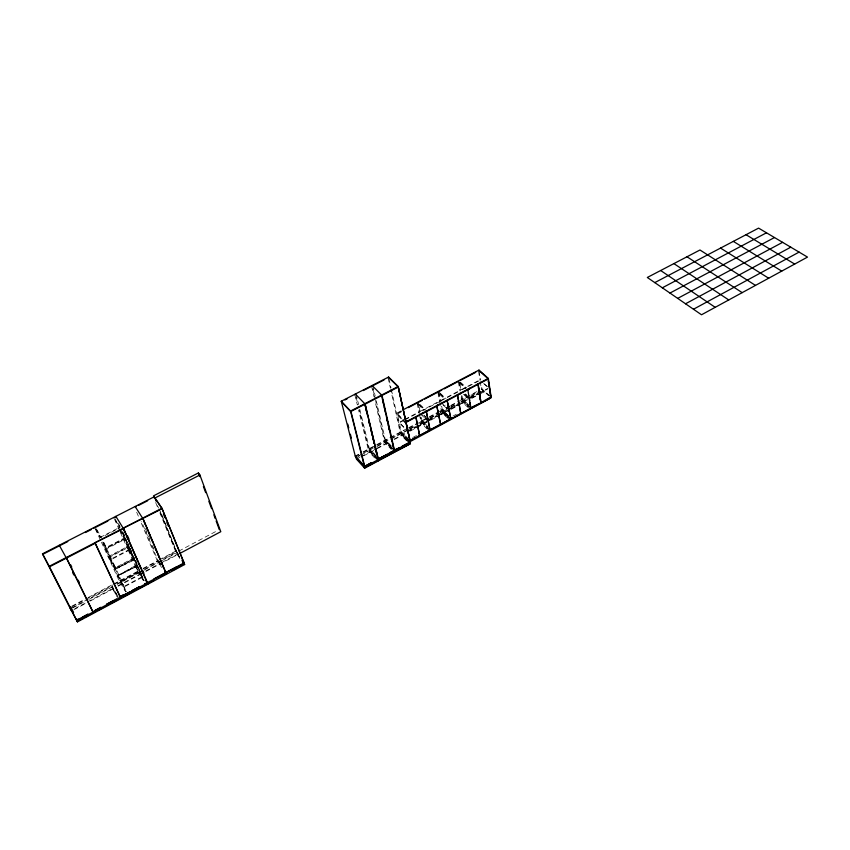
<?xml version="1.0" encoding="UTF-8"?>
<svg xmlns="http://www.w3.org/2000/svg" width="850" height="850" viewBox="0 0 850 850"><rect width="100%" height="100%" fill="white"/><g stroke="black" fill="none" stroke-linecap="round" stroke-linejoin="round"><path stroke-width="0.64" stroke-dasharray="4.25 3.19" d="M412.728 437.527L417.318 435.072M452.954 416.064L456.408 414.216M101.416 542.236L119.266 581.028L125.704 591.844L126.395 591.472L115.696 568.119L109.236 557.345L119.946 580.667L126.395 591.472M407.66 430.929L427.476 420.41L420.633 413.642M428.634 419.794L436.698 415.522M441.299 413.079L447.047 410.019M449.353 408.808L467.521 399.16M469.784 397.959L477.636 393.794M478.763 393.199L487.73 388.439M407.766 431.428L415.926 427.104M417.084 426.477L427.582 420.92M428.74 420.293L437.941 415.416M439.089 414.8L447.142 410.529M457.385 405.089L449.438 409.307L445.103 405.163M458.522 404.494L467.606 399.67M469.869 398.469L477.721 394.304M478.837 393.709L487.804 388.949M74.8 608.632L86.445 602.448M87.603 601.832L113.22 588.232M117.874 585.767L141.153 573.399L137.785 565.845M145.711 570.977L160.544 563.104M161.691 562.498L177.661 554.019L176.885 552.117L143.746 569.691M356.458 459.096L359.837 457.3M360.963 456.705L375.806 448.821M376.975 448.194L389.661 441.469M394.081 439.121L406.406 432.576M407.543 431.97L416.681 427.114M417.817 426.509L426.955 421.664M428.103 421.058L437.24 416.203M438.377 415.597L449.82 409.53M450.957 408.924L460.116 404.058M461.263 403.453L466.99 400.414M471.569 397.981L480.728 393.114M73.897 609.705L85.531 603.521M90.196 601.056L114.006 588.402M118.139 586.213L141.429 573.846L140.59 571.954L117.268 584.322M145.988 571.423L177.937 554.455L160.459 511.477M363.545 455.876L376.146 449.183M377.315 448.566L390.001 441.83M394.432 439.471L405.609 433.543M410.178 431.109L429.601 420.803M430.737 420.197L439.875 415.342M441.022 414.736L450.171 409.87M451.318 409.264L460.477 404.398M461.624 403.793L467.351 400.743M471.931 398.31L479.953 394.06M481.089 393.444L483.384 392.233L483.076 390.288L470.464 396.982M141.918 576.906L124.068 586.394L117.619 575.588L137.456 565.101M71.953 606.093L84.511 599.431M88.007 597.593L112.636 584.534M113.815 583.918L139.623 570.244L141.631 573.484M143.066 568.416L157.994 560.511L160.735 564.772M159.131 559.906L176.184 550.874L178.277 554.03M355.247 456.004L358.626 454.219M363.131 451.828L375.636 445.209M376.784 444.592L407.586 428.272M408.744 427.667L415.65 424.012M419.528 414.938L420.824 421.26L428.219 417.35M429.356 416.744L438.441 411.931M439.578 411.326L449.703 405.971M450.829 405.376L458.681 401.211M459.797 400.616L479.634 390.108M480.207 381.554L481.429 389.162L481.971 388.864L490.854 396.908M72.197 606.571L84.756 599.919M85.892 599.314L112.859 585.023M114.038 584.396L139.836 570.732M143.278 568.905L158.206 560.989L141.525 521.624M162.743 558.588L176.375 551.363L160.321 511.923M355.374 456.503L358.753 454.718M363.258 452.328L375.753 445.697M376.901 445.092L389.459 438.441M390.586 437.846L404.249 430.599M408.85 428.166L415.746 424.511M416.904 423.895L428.315 417.849M429.452 417.244L438.536 412.431M439.673 411.825L449.799 406.47M450.914 405.875L456.524 402.9M461.38 395.632L462.124 399.925L479.708 390.607M120.774 581.102L140.229 571.381L121.051 581.549M71.527 607.984L112.338 586.351M117.002 583.876L140.314 571.508M178.84 551.087L218.153 530.241M358.222 455.972L362.727 453.581M363.853 452.976L373.001 448.131M377.687 445.644L390.32 438.951M391.436 438.356L408.276 429.431M409.413 428.825L415.129 425.786M419.709 423.364L428.857 418.519M430.004 417.902L439.152 413.058M440.289 412.452L449.459 407.586M450.606 406.98L456.344 403.941M460.923 401.508L470.092 396.642M471.24 396.036L480.42 391.181M72.941 607.835L84.607 601.651M89.271 599.176L113.124 586.521M144.022 570.138L161.171 561.043M162.308 560.437L177.172 552.553M356.309 457.534L359.688 455.738M360.814 455.143L375.689 447.249M376.858 446.632L389.555 439.896M390.671 439.312L415.48 426.147M420.059 423.714L429.207 418.859M430.355 418.253L449.82 407.936M450.967 407.32L460.137 402.454M461.284 401.848L469.317 397.587M403.856 419.889L399.224 422.322L405.131 428.347M405.014 419.273L418.922 411.953M420.081 411.347L439.524 401.104M440.661 400.509L459.861 390.405M460.987 389.81L479.931 379.833M403.962 420.389L399.33 422.832L404.398 427.986M405.121 419.783L419.029 412.462M439.62 401.614L420.176 411.857L418.359 402.942M440.757 401.009L458.819 391.499M478.901 380.928L461.072 390.309L459.521 381.384M137.509 565.399L118.246 575.577L136.648 566.451M96.783 529.55L101.957 538.135L115.239 567.109L114.527 567.481L102.829 541.981M120.371 532.461L126.788 546.943L133.386 557.579L134.088 557.207L127.479 546.582L108.078 556.697L115.26 568.947L134.81 558.673L127.702 547.092L108.301 557.207M134.364 557.653L114.803 567.938L125.704 591.844M114.994 568.491L134.587 558.163M134.714 559.066L115.334 569.256L134.991 559.513L137.179 564.655L118.171 575.28M129.954 549.801L111.679 559.343L105.209 548.579L123.346 539.176M401.211 410.784L396.567 413.217L403.623 420.368M401.349 411.283L396.674 413.727L405.503 422.663M401.455 411.793L396.791 414.237L405.259 422.811M108.534 557.706L127.925 547.591M125.014 538.602L106.558 548.176L102.68 541.726M100.088 537.423L118.405 528.009L125.248 539.123L106.802 548.696L102.914 542.247M104.901 535.596L118.628 528.53M484.394 383.839L487.953 387.047M483.576 383.541L488.038 387.547M489.154 395.803L482.056 389.364L481.366 385.061M481.429 389.162L488.527 395.601M483.384 392.233L482.704 389.959M460.402 382.203L466.597 387.887M459.754 381.99L465.938 387.674M459.839 382.5L466.023 388.184M459.276 382.797L465.46 388.482M465.386 393.879L467.149 395.516M465.471 394.389L467.234 396.015M464.259 394.485L467.776 397.747M463.462 394.166L467.861 398.246M468.733 404.855L462.602 399.139L461.943 395.335M462.039 399.426L469.922 406.789M462.124 399.925L470.007 407.299M468.552 406.342L461.486 399.723L460.158 392.126M470.39 408.871L463.749 402.656L463.409 400.722M467.936 407.394L463.186 402.953L462.857 401.019M439.949 392.923L446.048 398.714M440.151 393.539L445.379 398.501M440.247 394.049L445.474 399.011M439.673 394.347L444.901 399.319M441.256 402.772L447.334 408.584M443.084 404.94L447.429 409.084M448.471 415.65L442.414 409.828L441.224 403.495M448.194 415.799L443.509 411.283L443.87 413.217L450.426 419.539M441.851 410.125L450.489 418.455M449.724 418.126L441.947 410.624L441.129 406.332M448.279 417.159L441.288 410.422L440.087 404.09M450.139 419.698L443.583 413.366L443.222 411.432M442.946 413.174L447.982 418.041M447.695 418.189L443.02 413.674L442.584 411.241M420.081 404.621L425.244 409.679M419.401 404.419L425.414 410.316M419.496 404.929L424.66 409.987M418.062 404.388L424.076 410.295M424.362 415.565L426.073 417.254M423.608 415.225L427.879 419.454M420.739 414.152L425.871 419.22M427.943 426.583L421.972 420.654L421.196 416.861M421.398 420.962L429.919 429.441M430.026 429.941L421.504 421.462L420.623 417.169M420.824 421.26L428.496 428.899M429.622 430.652L423.162 424.214L422.769 422.28M427.199 429.123L422.588 424.522L422.195 422.588M405.843 422.503L397.375 413.929L401.264 431.63L409.658 440.257M407.798 438.728L402.337 433.118L402.762 435.051L409.126 441.607M400.679 431.938L410.061 441.575M409.572 441.469L400.796 432.438L391.287 389.226M407.841 440.13L400.106 432.246L390.692 389.534M408.127 440.884L401.179 433.734L401.604 435.668L406.81 441.033M408.839 441.756L402.475 435.2L402.05 433.266M401.837 434.998L409.126 442.51M407.341 441.129L401.891 435.508L401.413 433.064M391.117 445.878L386.814 441.352L387.26 443.286M391.287 446.25L385.39 440.034L375.498 397.354M384.806 440.353L394.071 450.118M394.134 450.521L384.922 440.842L375.498 400.254M391.659 448.311L385.645 441.968L386.091 443.902L391.234 449.342M391.797 448.651L384.221 440.661L375.19 401.859M391.829 449.023L386.336 443.233L385.889 441.299M375.19 454.824L369.357 448.534L359.805 409.392M376.359 456.471L370.419 450.043L370.887 451.977M368.762 448.842L377.921 458.745M378.038 459.244L368.889 449.342L359.189 409.711M377.676 459.319L368.178 449.161L358.583 410.029M376.019 458.022L369.24 450.681L369.707 452.604L375.636 459.043M377.931 460.562L369.962 451.924L369.484 449.99M176.375 551.363L179.871 556.622M179.361 556.591L176.524 552.309L159.024 509.352M179.701 557.536L175.514 551.225L159.641 512.274M179.35 557.196L176.502 552.904L180.827 560.171M160.788 564.156L159.386 561.977L160.193 563.879M158.206 560.989L160.257 564.198M160.108 564.517L158.716 562.339L159.513 564.23M161.606 567.503L157.324 560.862L139.793 519.552M115.281 520.083L119.914 527.489M141.621 574.929L138.943 570.605L120.743 529.369M139.91 572.316L142.641 576.725M140.749 574.207L143.48 578.616M135.331 566.238L144.298 580.731M95.412 528.849L100.587 537.434M115.239 567.109L108.779 556.336L102.127 541.875M117.725 595.903L112.434 586.883L117.948 596.657M117.693 597.401L111.743 587.254L117.247 597.029M96.039 528.615L99.918 537.051M95.317 528.976L100.863 541.036M119.074 524.631L120.147 527.053M122.283 531.909L142.641 578.053M122.177 532.174L133.386 557.579M118.065 523.303L120.201 528.158M115.207 518.808L119.478 528.477M120.009 529.678L138.263 570.966M114.495 519.18L119.839 531.25M122.899 531.803L126.65 540.324M127.16 541.482L133.067 554.901M135.564 560.564L137.116 564.071M123.579 533.853L125.184 537.497M127.861 543.564L129.466 547.198M129.997 548.409L132.664 554.476M135.341 560.543L136.946 564.177M145.297 528.562L147.868 534.629M148.389 535.851L149.929 539.495M152.501 545.572L154.041 549.217M136.701 512.263L139.283 518.341M155.667 502.541L157.654 507.408M157.526 505.665L158.525 508.119M354.864 394.878L357.34 404.972M356.108 394.251L358.572 404.345M369.824 450.362L370.303 452.296M356.108 397.088L357.956 404.664M371.578 386.336L373.989 396.684M386.229 441.66L386.676 443.594M372.799 385.709L375.201 396.058M372.789 388.609L375.19 398.958M388.121 377.889L390.405 388.237M401.752 433.426L402.178 435.359M389.013 378.866L391.011 387.929M417.786 403.24L419.592 412.101M417.201 403.548L419.273 413.674M437.931 392.7L439.843 402.826M442.935 411.581L443.307 413.514M439.078 392.094L440.991 402.231M438.504 392.392L440.172 401.264M458.957 381.682L460.498 390.554M458.384 381.979L459.946 390.904M478.582 371.408L480.016 380.332M479.145 371.11L480.558 379.993M142.131 577.394L124.302 586.883L117.842 576.077L135.543 566.727L142.131 577.394M129.731 549.281L111.446 558.832L104.975 548.069L123.123 538.666L129.731 549.281M133.832 558.588L127.234 547.952L137.583 571.327L144.16 581.995L133.832 558.588"/><path stroke-width="1.27" d="M693.472 309.241L799.096 252.11M685.536 303.779L790.798 247.191M77.212 621.414L82.971 618.332M85.287 617.089L95.668 611.543M97.973 610.311L108.354 604.754M110.659 603.521L121.04 597.964M123.346 596.732L133.726 591.175M136.042 589.942L146.423 584.396M148.261 583.408L147.847 584.226L147.018 582.324M148.718 583.164L154.466 580.082M161.362 576.396L167.142 573.304M172.858 570.254L179.743 566.567M376.794 461.168L364.342 467.819L363.864 465.885L364.459 465.566M378.526 460.243L378.271 460.934L377.804 459M379.026 459.967L410.348 443.764L364.682 468.201L356.458 459.096L355.969 457.162M70.38 606.921L69.668 607.304L77.467 621.881L184.631 564.538L161.914 508.236L153.531 495.848L198.401 472.951L199.899 474.991L220.798 531.696L180.253 553.222M470.241 407.915L479.761 403.314M410.348 440.449L416.118 437.304M418.444 436.114L428.868 430.557M431.163 429.324L449.448 419.56M452.837 417.754L450.489 418.455M455.101 416.543L469.763 408.712M490.854 396.908L480.994 402.656L477.849 384.009M76.256 619.533L76.968 619.151M182.899 562.562L183.579 562.201L184.631 564.538M403.527 409.572L478.986 370.09L488.325 378.399L491.236 397.726L409.243 440.969M677.705 298.382L782.606 242.335M76.436 619.841L77.148 619.459M119.202 596.987L122.676 595.138M164.847 572.602L166.196 571.88M183.186 562.796L183.855 562.445L182.463 560.341M364.905 465.704L364.31 466.023L355.247 456.004L355.842 455.685M378.516 458.426L378.303 459.595L364.82 466.809L355.374 456.503L341.264 401.221L388.609 377.039L398.214 386.484L410.061 441.575M410.051 441.66L490.11 398.342M119.276 597.157L122.751 595.298M77.871 619.618L80.155 618.396M82.429 617.185L88.134 614.136L77.828 619.714M95.126 610.396L100.799 607.367M106.484 604.329L116.705 598.867M129.604 591.972L120.264 596.955L147.379 583.068L123.282 528.148M131.931 590.718L138.933 586.978M144.776 583.865L147.379 583.068M154.158 578.839L164.486 573.325M166.94 572.008L177.151 566.557M365.606 465.832L371.216 462.825L365.564 465.917M383.828 456.089L378.112 459.138L394.103 450.596M392.966 451.201L389.534 453.039L393.029 451.233M399.914 447.493L394.262 450.511L410.444 442.414L398.161 386.58L410.444 442.414M402.178 446.282L407.83 443.264M93.957 611.086L100.906 607.378M106.686 604.286L113.634 600.567M119.425 597.476L126.374 593.768M132.154 590.676L139.102 586.957M144.893 583.865L165.92 573.155L142.704 518.139M154.148 578.914L164.571 573.346M166.876 572.114L184.057 562.934M378.038 459.244L387.26 454.314M399.893 447.567L394.071 450.118M402.178 446.346L409.02 442.68M66.172 557.568L92.958 612.159L76.989 620.702L76.734 620.224M92.852 611.617L93.118 612.085L120.381 597.497L94.902 542.831M165.803 572.624L184.248 563.348L162.148 508.767L155.083 498.355M72.271 610.576L71.559 610.948L70.359 608.611M669.959 293.059L774.499 237.532M70.614 609.067L71.315 608.696M405.386 422.152L488.325 378.399M406.385 421.706L408.712 420.484M421.6 413.684L423.906 412.462M439.089 404.462L436.804 405.663L440.746 424.692L440.257 424.405M467.797 389.81L470.018 388.142M405.503 422.663L488.399 378.919M662.32 287.799L766.498 232.794M654.776 282.604L758.593 228.119L807.5 257.093L701.516 314.776L647.317 277.472L699.975 249.996L755.491 285.398M408.351 407.618L422.28 400.318M424.586 399.118L441.819 390.097M444.093 388.907L458.182 381.533M459.988 380.587L475.692 372.364M439.078 392.094L438.409 391.882M161.914 508.236L49.247 566.291L77.467 621.881M398.214 386.484L350.519 411.06L364.427 466.522M66.289 557.579L66.544 558.046L95.179 543.288M95.062 542.746L123.505 528.689L115.866 516.354L115.387 517.246M123.409 528.148L162.148 508.767M378.303 459.595L365.022 404.207L350.657 411.591L341.402 401.763L342.019 401.444M354.864 394.878L355.353 394.028L365.181 404.122L398.522 386.931M69.912 607.782L42.5 553.817L154.158 496.793L153.68 497.675M43.881 553.775L60.276 545.403M60.711 545.179L67.787 541.567M85.457 532.536L91.354 529.518M93.713 528.317L107.844 521.092M113.964 517.969L114.676 517.608M136.042 506.685L135.118 506.515L142.938 518.67M138.699 505.325L147.656 500.746M344.919 399.957L347.267 398.756M363.279 390.575L372.799 385.709M373.373 385.422L384.009 379.993M388.121 377.889L388.726 377.581L398.331 387.026M199.899 474.991L154.955 497.962L156.453 501.649M746.024 234.717L794.676 264.063M733.327 241.379L781.734 271.108M720.534 248.094L768.676 278.226M686.981 256.774L742.178 292.634M673.88 263.606L728.747 299.944M660.662 270.512L715.201 307.328M479.06 370.6L488.346 379.004M467.776 389.321L470.815 408.096M480.866 402.719L478.221 384.349M457.523 394.729L460.828 413.429M457.396 394.804L460.7 413.493M447.068 400.244L450.872 419.284M450.511 418.933L450.999 419.22L447.217 400.669M436.677 405.726L440.619 424.756M426.349 411.177L430.079 429.845M426.222 411.251L429.941 429.919M415.692 416.797L419.688 435.391M381.501 395.165L394.4 451.743M419.56 435.466L416.043 417.159M365.022 404.207L366.52 411.57M341.264 401.221L350.954 411.453L364.82 466.809M359.072 460.998L357.393 459.149L356.798 459.457L356.309 457.534M182.155 560.054L184.248 563.348M182.208 560.883L183.632 563.029M142.832 518.139L166.09 573.059M165.92 573.155L164.613 570.286M145.648 579.976L146.986 582.144M42.5 553.817L49.513 566.812L66.385 558.131L59.277 545.254L59.532 545.774M70.571 606.496L73.557 612.393M66.544 558.046L93.118 612.085M72.664 572.645L73.833 575.004M70.656 564.793L71.814 567.152M78.189 580.146L79.348 582.505M95.338 543.203L120.541 597.423M123.686 528.594L147.56 582.972M123.749 529.454L125.343 533.077M126.406 535.489L127.999 539.112M130.124 543.947L131.718 547.57M133.301 551.204L134.895 554.827M135.957 557.239L137.551 560.862M139.145 564.496L140.739 568.119M141.801 570.531L143.395 574.154M145.509 578.988L146.572 581.411M127.426 535.596L129.019 539.24M142.874 570.839L143.947 573.272M144.181 521.868L145.201 524.291M146.731 527.924L147.751 530.336M148.782 532.759L150.312 536.392M151.332 538.815L152.862 542.449M155.412 548.505L156.952 552.128M157.972 554.551L159.502 558.184M162.053 564.241L163.593 567.874M163.402 514.006L164.889 517.671M166.866 522.548L168.353 526.203M198.401 472.951L199.761 476.648M203.394 486.498L205.668 492.66M208.856 501.288L211.586 508.683M213.86 514.834L215.22 518.532M216.134 520.997L219.311 529.624M347.809 424.15L348.776 427.933M350.381 434.244L351.348 438.026M364.204 466.267L364.682 468.201M365.181 404.122L378.462 459.521M364.724 403.739L367.582 415.682M368.804 420.75L370.016 425.818M370.696 428.23L372.555 435.954M373.054 438.483L374.404 443.689M374.882 446.08L377.007 454.952M368.688 420.58L369.92 425.733M370.536 428.315L372.396 436.039M373.012 438.621L374.244 443.764M374.871 446.346L376.72 454.07M372.194 386.027L372.066 385.486L382.022 395.441L394.602 450.882M386.782 418.37L387.653 422.237M388.237 424.809L389.417 429.973M381.554 395.069L381.682 395.611M382.543 399.415L383.701 404.483M384.274 407.012L385.422 412.091M386.58 417.159L388.014 423.491M388.599 426.031L389.746 431.099M390.904 436.178L392.052 441.246M392.626 443.774L393.784 448.853M388.609 377.039L388.726 377.581M406.651 427.656L407.713 432.629M417.233 424.267L417.754 426.753M418.784 431.726L419.305 434.223M437.761 410.646L438.239 413.132M437.633 410.709L438.111 413.196M447.759 403.984L448.216 406.47M448.672 408.967L449.14 411.453M469.253 398.044L469.678 400.541M470.103 403.038L470.517 405.535M469.976 403.102L470.39 405.599M478.571 387.685L478.975 390.182M479.783 395.176L479.379 392.679L479.655 395.239M480.186 397.662L480.59 400.159M478.454 387.759L478.858 390.246M480.059 397.736L480.462 400.223M478.986 370.09L479.145 371.11M488.304 380.364L490.652 395.632M488.357 381.172L490.663 396.142"/></g></svg>
